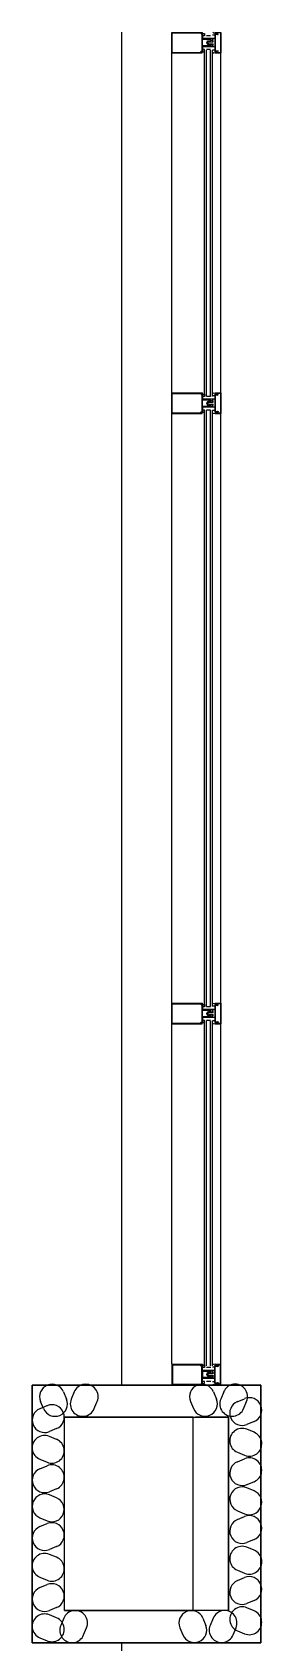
# Model space of a CAD drawing. Extents: x 11182 to 734459, y -1391328 to 152085.
# Drawn here: x 126295 to 127008, y -572659 to -567659 of the extents above; entities that cross this region are included whole.
import ezdxf

# ---------------------------------------------------------------- set-up
doc = ezdxf.new("R2010")
doc.units = 0
doc.header["$LTSCALE"] = 500
doc.header["$MEASUREMENT"] = 0
doc.layers.add('1_Wall_Exist', color=251, linetype='CONTINUOUS')

msp = doc.modelspace()

# ---------------------------------------------------------------- linework, layer by layer
at = {"layer": '1_Wall_Exist'}
for p, q in [((126573.4, -571858.5), (126573.4, -567658.5)), ((126728.5, -567722.9), (126728.5, -567659.4)), ((126728.5, -567659.4), (126823.7, -567659.4)), ((126730.1, -567661), (126819.6, -567661)), ((126730.1, -567721.3), (126730.1, -567661)), ((126821.7, -567663.1), (126830, -567663.1)), ((126821.7, -567664.7), (126822.1, -567664.7)), ((126823.7, -567661), (126821.9, -567661)), ((126822.1, -567664.7), (126822.1, -567717.6)), ((126823.7, -567661), (126823.7, -567659.4)), ((126823.7, -567663.1), (126823.7, -567678.5)), ((126830, -567669.8), (126823.7, -567669.8)), ((126861.8, -567678.5), (126823.7, -567678.5)), ((126849.9, -567681.6), (126823.7, -567681.6)), ((126823.7, -567700.9), (126823.7, -567681.6)), ((126830, -567663.1), (126830, -567669.8)), ((126849.1, -567669.8), (126836.3, -567669.8)), ((126843.1, -567688.2), (126856.5, -567688.2)), ((126843.1, -567694.4), (126856.5, -567694.4)), ((126843.7, -567697.9), (126849.9, -567697.9)), ((126843.9, -567685.2), (126849.9, -567685.2)), ((126849.9, -567681.6), (126849.9, -567685.2)), ((126849.9, -567700.9), (126849.9, -567697.9)), ((126861.8, -567668.2), (126855.4, -567668.2)), ((126856.5, -567681.6), (126856.5, -567678.5)), ((126856.5, -567688.2), (126856.5, -567685.2)), ((126856.5, -567697.9), (126856.5, -567694.4)), ((126861.8, -567663.1), (126861.8, -567719.2)), ((126861.8, -567663.1), (126863.4, -567663.1)), ((126864.3, -567661), (126863.3, -567659.4)), ((126863.3, -567659.4), (126880.9, -567659.4)), ((126863.4, -567663.4), (126863.4, -567663.1)), ((126863.4, -567663.4), (126870.6, -567664.9)), ((126863.4, -567665.1), (126863.4, -567717.2)), ((126863.4, -567665.2), (126870.1, -567666.1)), ((126879.3, -567661), (126864.3, -567661)), ((126865.3, -567663.3), (126864.4, -567661.3)), ((126873, -567664.3), (126864.4, -567661.3)), ((126865.3, -567663.3), (126870.6, -567664.6)), ((126870.1, -567666.1), (126873, -567665.6)), ((126870.6, -567664.9), (126870.6, -567664.6)), ((126873, -567665.6), (126873, -567664.3)), ((126879.3, -567661), (126879.3, -567721.3)), ((126880.9, -567659.4), (126880.9, -567722.9)), ((126728.4, -571793), (126728.4, -567718.3)), ((126728.5, -567722.9), (126823.3, -567722.9)), ((126730.1, -567721.3), (126818, -567721.3)), ((126820.1, -567717.6), (126822.1, -567717.6)), ((126820.1, -567719.2), (126830, -567719.2)), ((126820.3, -567721.3), (126823.3, -567721.3)), ((126823.3, -567722.9), (126823.3, -567721.3)), ((126849.9, -567700.9), (126823.7, -567700.9)), ((126823.7, -567703.9), (126823.7, -567719.2)), ((126861.8, -567703.9), (126823.7, -567703.9)), ((126830, -567712.5), (126823.7, -567712.5)), ((126829.6, -568789.1), (126829.6, -567714.4)), ((126830, -567719.2), (126830, -567712.5)), ((126836, -568789), (126836, -567714.4)), ((126849.1, -567712.5), (126836.3, -567712.5)), ((126848.7, -568789.2), (126848.7, -567714.4)), ((126854.9, -568789.2), (126854.9, -567714.4)), ((126861.8, -567714.1), (126855.4, -567714.1)), ((126856.5, -567700.9), (126856.5, -567703.9)), ((126861.8, -567719.2), (126863.4, -567719.2)), ((126864.3, -567721.3), (126863.3, -567722.9)), ((126863.3, -567722.9), (126880.9, -567722.9)), ((126863.4, -567717.2), (126865.1, -567716.9)), ((126863.4, -567718.9), (126870.6, -567717.4)), ((126863.4, -567718.9), (126863.4, -567719.2)), ((126864.3, -567721.3), (126879.3, -567721.3)), ((126873, -567718), (126864.4, -567721)), ((126865.3, -567719), (126864.4, -567721)), ((126865.1, -567716.9), (126870.1, -567716.2)), ((126865.3, -567719), (126870.6, -567717.7)), ((126870.1, -567716.2), (126873, -567716.7)), ((126870.6, -567717.4), (126870.6, -567717.7)), ((126873, -567716.7), (126873, -567718)), ((126880.9, -571793.2), (126880.8, -567718.3)), ((126728.5, -568842.2), (126728.5, -568778.7)), ((126728.5, -568778.7), (126823.7, -568778.7)), ((126730.1, -568780.3), (126819.6, -568780.3)), ((126730.1, -568840.6), (126730.1, -568780.3)), ((126821.7, -568782.4), (126830, -568782.4)), ((126821.7, -568784), (126822.1, -568784)), ((126823.7, -568780.3), (126821.9, -568780.3)), ((126822.1, -568784), (126822.1, -568836.9)), ((126823.7, -568780.3), (126823.7, -568778.7)), ((126823.7, -568782.4), (126823.7, -568797.8)), ((126830, -568789.1), (126823.7, -568789.1)), ((126861.8, -568797.8), (126823.7, -568797.8)), ((126830, -568782.4), (126830, -568789.1)), ((126849.1, -568789.1), (126836.3, -568789.1)), ((126861.8, -568787.5), (126855.4, -568787.5)), ((126856.5, -568800.9), (126856.5, -568797.8)), ((126861.8, -568782.4), (126861.8, -568838.5)), ((126861.8, -568782.4), (126863.4, -568782.4)), ((126864.3, -568780.3), (126863.3, -568778.7)), ((126863.3, -568778.7), (126880.9, -568778.7)), ((126863.4, -568782.7), (126863.4, -568782.4)), ((126863.4, -568782.7), (126870.6, -568784.2)), ((126863.4, -568784.4), (126863.4, -568836.5)), ((126863.4, -568784.5), (126870.1, -568785.4)), ((126879.3, -568780.3), (126864.3, -568780.3)), ((126865.3, -568782.6), (126864.4, -568780.6)), ((126873, -568783.6), (126864.4, -568780.6)), ((126865.3, -568782.6), (126870.6, -568783.9)), ((126870.1, -568785.4), (126873, -568784.9)), ((126870.6, -568784.2), (126870.6, -568783.9)), ((126873, -568784.9), (126873, -568783.6)), ((126879.3, -568780.3), (126879.3, -568840.6)), ((126880.9, -568778.7), (126880.9, -568842.2)), ((126728.5, -568842.2), (126823.3, -568842.2)), ((126730.1, -568840.6), (126818, -568840.6)), ((126820.1, -568836.9), (126822.1, -568836.9)), ((126820.1, -568838.5), (126830, -568838.5)), ((126820.3, -568840.6), (126823.3, -568840.6)), ((126823.3, -568842.2), (126823.3, -568840.6)), ((126849.9, -568800.9), (126823.7, -568800.9)), ((126823.7, -568820.2), (126823.7, -568800.9)), ((126849.9, -568820.2), (126823.7, -568820.2)), ((126823.7, -568823.2), (126823.7, -568838.5)), ((126861.8, -568823.2), (126823.7, -568823.2)), ((126830, -568831.8), (126823.7, -568831.8)), ((126829.6, -570683.6), (126829.6, -568831.5)), ((126830, -568838.5), (126830, -568831.8)), ((126836.1, -570683.6), (126836, -568831.6)), ((126849.1, -568831.8), (126836.3, -568831.8)), ((126843.1, -568807.5), (126856.5, -568807.5)), ((126843.1, -568813.7), (126856.5, -568813.7)), ((126843.7, -568817.2), (126849.9, -568817.2)), ((126843.9, -568804.5), (126849.9, -568804.5)), ((126848.6, -570683), (126848.7, -568831.6)), ((126849.9, -568800.9), (126849.9, -568804.5)), ((126849.9, -568820.2), (126849.9, -568817.2)), ((126855, -570683), (126854.9, -568831.8)), ((126861.8, -568833.4), (126855.4, -568833.4)), ((126856.5, -568807.5), (126856.5, -568804.5)), ((126856.5, -568817.2), (126856.5, -568813.7)), ((126856.5, -568820.2), (126856.5, -568823.2)), ((126861.8, -568838.5), (126863.4, -568838.5)), ((126864.3, -568840.6), (126863.3, -568842.2)), ((126863.3, -568842.2), (126880.9, -568842.2)), ((126863.4, -568836.5), (126865.1, -568836.2)), ((126863.4, -568838.2), (126870.6, -568836.7)), ((126863.4, -568838.2), (126863.4, -568838.5)), ((126864.3, -568840.6), (126879.3, -568840.6)), ((126873, -568837.3), (126864.4, -568840.3)), ((126865.3, -568838.3), (126864.4, -568840.3)), ((126865.1, -568836.2), (126870.1, -568835.5)), ((126865.3, -568838.3), (126870.6, -568837)), ((126870.1, -568835.5), (126873, -568836)), ((126870.6, -568836.7), (126870.6, -568837)), ((126873, -568836), (126873, -568837.3)), ((126728.5, -570737), (126728.5, -570673.5)), ((126728.5, -570673.5), (126823.7, -570673.5)), ((126730.1, -570675.1), (126819.6, -570675.1)), ((126730.1, -570735.4), (126730.1, -570675.1)), ((126821.7, -570677.2), (126830, -570677.2)), ((126821.7, -570678.8), (126822.1, -570678.8)), ((126823.7, -570675.1), (126821.9, -570675.1)), ((126822.1, -570678.8), (126822.1, -570731.7)), ((126823.7, -570675.1), (126823.7, -570673.5)), ((126823.7, -570677.2), (126823.7, -570692.6)), ((126830, -570683.9), (126823.7, -570683.9)), ((126861.8, -570692.6), (126823.7, -570692.6)), ((126849.9, -570695.7), (126823.7, -570695.7)), ((126823.7, -570715), (126823.7, -570695.7)), ((126830, -570677.2), (126830, -570683.9)), ((126849.1, -570683.9), (126836.3, -570683.9)), ((126843.9, -570699.3), (126849.9, -570699.3)), ((126849.9, -570695.7), (126849.9, -570699.3)), ((126861.8, -570682.3), (126855.4, -570682.3)), ((126856.5, -570695.7), (126856.5, -570692.6)), ((126856.5, -570702.3), (126856.5, -570699.3)), ((126861.8, -570677.2), (126861.8, -570733.3)), ((126861.8, -570677.2), (126863.4, -570677.2)), ((126864.3, -570675.1), (126863.3, -570673.5)), ((126863.3, -570673.5), (126880.9, -570673.5)), ((126863.4, -570677.5), (126863.4, -570677.2)), ((126863.4, -570677.5), (126870.6, -570679)), ((126863.4, -570679.2), (126863.4, -570731.3)), ((126863.4, -570679.3), (126870.1, -570680.2)), ((126879.3, -570675.1), (126864.3, -570675.1)), ((126865.3, -570677.4), (126864.4, -570675.4)), ((126873, -570678.4), (126864.4, -570675.4)), ((126865.3, -570677.4), (126870.6, -570678.7)), ((126870.1, -570680.2), (126873, -570679.7)), ((126870.6, -570679), (126870.6, -570678.7)), ((126873, -570679.7), (126873, -570678.4)), ((126879.3, -570675.1), (126879.3, -570735.4)), ((126880.9, -570673.5), (126880.9, -570737)), ((126728.5, -570737), (126823.3, -570737)), ((126730.1, -570735.4), (126818, -570735.4)), ((126820.1, -570731.7), (126822.1, -570731.7)), ((126820.1, -570733.3), (126830, -570733.3)), ((126820.3, -570735.4), (126823.3, -570735.4)), ((126823.3, -570737), (126823.3, -570735.4)), ((126849.9, -570715), (126823.7, -570715)), ((126823.7, -570718), (126823.7, -570733.3)), ((126861.8, -570718), (126823.7, -570718)), ((126830, -570726.6), (126823.7, -570726.6)), ((126829.6, -571798.9), (126829.6, -570725.9)), ((126830, -570733.3), (126830, -570726.6)), ((126836.1, -571799), (126836.1, -570726.5)), ((126849.1, -570726.6), (126836.3, -570726.6)), ((126843.1, -570702.3), (126856.5, -570702.3)), ((126843.1, -570708.5), (126856.5, -570708.5)), ((126843.7, -570712), (126849.9, -570712)), ((126848.6, -571799), (126848.6, -570727.7)), ((126849.9, -570715), (126849.9, -570712)), ((126855, -571799), (126855, -570727.7)), ((126861.8, -570728.2), (126855.4, -570728.2)), ((126856.5, -570712), (126856.5, -570708.5)), ((126856.5, -570715), (126856.5, -570718)), ((126861.8, -570733.3), (126863.4, -570733.3)), ((126864.3, -570735.4), (126863.3, -570737)), ((126863.3, -570737), (126880.9, -570737)), ((126863.4, -570731.3), (126865.1, -570731)), ((126863.4, -570733), (126870.6, -570731.5)), ((126863.4, -570733), (126863.4, -570733.3)), ((126864.3, -570735.4), (126879.3, -570735.4)), ((126873, -570732.1), (126864.4, -570735.1)), ((126865.3, -570733.1), (126864.4, -570735.1)), ((126865.1, -570731), (126870.1, -570730.3)), ((126865.3, -570733.1), (126870.6, -570731.8)), ((126870.1, -570730.3), (126873, -570730.8)), ((126870.6, -570731.5), (126870.6, -570731.8)), ((126873, -570730.8), (126873, -570732.1)), ((126728.5, -571794.1), (126823.5, -571794.1)), ((126728.5, -571794.1), (126728.5, -571857.6)), ((126728.7, -571794.1), (126728.7, -571857.6)), ((126730.1, -571795.7), (126818.2, -571795.7)), ((126730.1, -571795.7), (126730.1, -571856)), ((126730.3, -571795.7), (126730.3, -571856)), ((126820.1, -571797.8), (126830.2, -571797.8)), ((126820.1, -571799.4), (126822.3, -571799.4)), ((126820.3, -571795.7), (126823.5, -571795.7)), ((126822.1, -571852.3), (126822.1, -571799.4)), ((126822.3, -571852.3), (126822.3, -571799.4)), ((126823.3, -571794.1), (126823.3, -571795.7)), ((126823.5, -571794.1), (126823.5, -571795.7)), ((126823.7, -571813.1), (126823.7, -571797.8)), ((126823.9, -571813.1), (126823.9, -571797.8)), ((126830, -571797.8), (126830, -571804.5)), ((126830.2, -571797.8), (126830.2, -571804.5)), ((126861.8, -571797.8), (126863.4, -571797.8)), ((126861.8, -571853.9), (126861.8, -571797.8)), ((126862, -571797.8), (126863.6, -571797.8)), ((126862, -571853.9), (126862, -571797.8)), ((126863.3, -571794.1), (126881.1, -571794.1)), ((126864.3, -571795.7), (126863.3, -571794.1)), ((126863.4, -571798.1), (126863.4, -571797.8)), ((126863.4, -571798.1), (126870.8, -571799.6)), ((126863.4, -571851.9), (126863.4, -571799.8)), ((126863.4, -571799.8), (126865.1, -571800.1)), ((126864.5, -571795.7), (126863.5, -571794.1)), ((126863.6, -571798.1), (126863.6, -571797.8)), ((126863.6, -571851.9), (126863.6, -571799.8)), ((126863.6, -571799.8), (126865.3, -571800.1)), ((126864.3, -571795.7), (126879.5, -571795.7)), ((126865.3, -571798), (126864.4, -571796)), ((126873, -571799), (126864.4, -571796)), ((126865.5, -571798), (126864.6, -571796)), ((126873.2, -571799), (126864.6, -571796)), ((126865.3, -571798), (126870.8, -571799.3)), ((126870.6, -571799.6), (126870.6, -571799.3)), ((126870.8, -571799.6), (126870.8, -571799.3)), ((126873, -571800.3), (126873, -571799)), ((126873.2, -571800.3), (126873.2, -571799)), ((126879.3, -571856), (126879.3, -571795.7)), ((126879.5, -571856), (126879.5, -571795.7)), ((126880.9, -571857.6), (126880.9, -571794.1)), ((126881.1, -571857.6), (126881.1, -571794.1)), ((126830.2, -571804.5), (126823.7, -571804.5)), ((126862, -571813.1), (126823.7, -571813.1)), ((126850.1, -571816.1), (126823.7, -571816.1)), ((126823.7, -571816.1), (126823.7, -571835.4)), ((126850.1, -571835.4), (126823.7, -571835.4)), ((126823.7, -571853.9), (126823.7, -571838.5)), ((126862, -571838.5), (126823.7, -571838.5)), ((126830.2, -571847.2), (126823.7, -571847.2)), ((126823.9, -571816.1), (126823.9, -571835.4)), ((126823.9, -571853.9), (126823.9, -571838.5)), ((126830, -571853.9), (126830, -571847.2)), ((126830.2, -571853.9), (126830.2, -571847.2)), ((126849.3, -571804.5), (126836.3, -571804.5)), ((126849.3, -571847.2), (126836.3, -571847.2)), ((126843.1, -571822.6), (126856.7, -571822.6)), ((126843.1, -571828.8), (126856.7, -571828.8)), ((126843.7, -571819.1), (126850.1, -571819.1)), ((126843.9, -571831.8), (126850.1, -571831.8)), ((126849.9, -571816.1), (126849.9, -571819.1)), ((126849.9, -571835.4), (126849.9, -571831.8)), ((126850.1, -571816.1), (126850.1, -571819.1)), ((126850.1, -571835.4), (126850.1, -571831.8)), ((126862, -571802.9), (126855.4, -571802.9)), ((126862, -571848.8), (126855.4, -571848.8)), ((126856.5, -571816.1), (126856.5, -571813.1)), ((126856.5, -571819.1), (126856.5, -571822.6)), ((126856.5, -571828.8), (126856.5, -571831.8)), ((126856.5, -571835.4), (126856.5, -571838.5)), ((126856.7, -571816.1), (126856.7, -571813.1)), ((126856.7, -571819.1), (126856.7, -571822.6)), ((126856.7, -571828.8), (126856.7, -571831.8)), ((126856.7, -571835.4), (126856.7, -571838.5)), ((126865.1, -571800.1), (126870.3, -571800.8)), ((126870.1, -571800.8), (126873.2, -571800.3)), ((127005, -571858.3), (126294.8, -571858.5)), ((126294.8, -572658.5), (126295, -571858.4)), ((126294.8, -571858.5), (126294.8, -572658.5)), ((126295, -571858.4), (127004.8, -571858.4)), ((126392.2, -571879.9), (126401.5, -571902.3)), ((126425.5, -571879.9), (126416.3, -571902.2)), ((127004.8, -571858.3), (126573.4, -571858.5)), ((126728.5, -571857.6), (126823.9, -571857.6)), ((126730.1, -571856), (126819.8, -571856)), ((126819.5, -571856), (126819.6, -571856)), ((126821.7, -571852.3), (126822.3, -571852.3)), ((126821.7, -571853.9), (126830.2, -571853.9)), ((126823.7, -571856), (126821.9, -571856)), ((126823.9, -571856), (126822.1, -571856)), ((126823.7, -571856), (126823.7, -571857.6)), ((126823.9, -571856), (126823.9, -571857.6)), ((126857.8, -571879.7), (126867.1, -571902.1)), ((126861.8, -571853.9), (126863.6, -571853.9)), ((126864.3, -571856), (126863.3, -571857.6)), ((126863.3, -571857.6), (126881.1, -571857.6)), ((126863.4, -571851.8), (126870.3, -571850.9)), ((126863.4, -571853.6), (126870.8, -571852.1)), ((126863.4, -571853.6), (126863.4, -571853.9)), ((126864.5, -571856), (126863.5, -571857.6)), ((126863.6, -571853.6), (126863.6, -571853.9)), ((126879.5, -571856), (126864.3, -571856)), ((126873.2, -571852.7), (126864.4, -571855.7)), ((126865.3, -571853.7), (126864.4, -571855.7)), ((126865.5, -571853.7), (126864.6, -571855.7)), ((126865.3, -571853.7), (126870.6, -571852.4)), ((126865.5, -571853.7), (126870.8, -571852.4)), ((126870.1, -571850.9), (126873, -571851.4)), ((126870.3, -571850.9), (126873.2, -571851.4)), ((126870.6, -571852.1), (126870.6, -571852.4)), ((126870.8, -571852.1), (126870.8, -571852.4)), ((126873, -571851.4), (126873, -571852.7)), ((126873.2, -571851.4), (126873.2, -571852.7)), ((126889.7, -571879.8), (126880.4, -571902)), ((127004.8, -571858.4), (127004.9, -572658.4)), ((127004.8, -572658.5), (127004.8, -571858.5)), ((126319.6, -571930.9), (126341.8, -571921.6)), ((126330.3, -571931.7), (126321, -571909.4)), ((126487.4, -571931.7), (126494.9, -571913.8)), ((126494.9, -571913.8), (126496.7, -571909.5)), ((126786.5, -571909.4), (126795.8, -571931.8)), ((126931.9, -571910.2), (126954.2, -571900.9)), ((126951.2, -571932), (126960.4, -571909.8)), ((126370.6, -571993.8), (126348.2, -572003.1)), ((126394.9, -571958.3), (126905.1, -571958.2)), ((126794.9, -571958.3), (126394.9, -571958.3)), ((126394.9, -572558.3), (126394.9, -571958.3)), ((126794.9, -572558.3), (126794.9, -571958.3)), ((126904.8, -571958.5), (126802.4, -571958.5)), ((126904.8, -571958.5), (126904.8, -572558.5)), ((126904.9, -572558.2), (126905.1, -571958.2)), ((126984.2, -571972), (126961.8, -571981.3)), ((126984.2, -572005.2), (126961.9, -571996)), ((126370.6, -572027.1), (126348.3, -572017.9)), ((126318.8, -572089), (126340.9, -572098.3)), ((126932.4, -572067.2), (126954.5, -572076.5)), ((126932.4, -572096.5), (126954.7, -572087.3)), ((126318.8, -572118.3), (126341.1, -572109.1)), ((126370.5, -572180.4), (126348.2, -572189.7)), ((126370.5, -572208.7), (126348.3, -572199.5)), ((126984.1, -572158.5), (126961.8, -572167.8)), ((126984.1, -572186.9), (126961.9, -572177.7)), ((126932.4, -572249), (126954.7, -572258.3)), ((126318.8, -572270.8), (126341.1, -572280.1)), ((126318.8, -572298.1), (126341, -572288.8)), ((126932.4, -572276.2), (126954.6, -572267)), ((126984.2, -572338.2), (126961.8, -572347.5)), ((126370.6, -572360), (126348.2, -572369.3)), ((126370.6, -572393.3), (126348.3, -572384.1)), ((126984.2, -572371.5), (126961.9, -572362.2)), ((126932.4, -572433.4), (126954.6, -572442.7)), ((126318.8, -572455.3), (126341, -572464.5)), ((126318.8, -572487.5), (126341, -572478.1)), ((126932.4, -572465.6), (126954.6, -572456.3)), ((126370.6, -572549.4), (126348.2, -572558.7)), ((126984.2, -572527.6), (126961.8, -572536.9)), ((126370.5, -572581.3), (126348.4, -572572)), ((126392.7, -572582.4), (126383.4, -572604.7)), ((126904.9, -572558.2), (126394.9, -572558.3)), ((126394.9, -572558.3), (126794.9, -572558.3)), ((126904.8, -572558.5), (126802.4, -572558.5)), ((126825, -572582.2), (126834.3, -572604.6)), ((126856.9, -572582.3), (126847.6, -572604.5)), ((126984.1, -572559.5), (126962, -572550.2)), ((126318.8, -572643.3), (126341, -572652.5)), ((126454.6, -572634.2), (126463.9, -572612)), ((126753.7, -572611.9), (126763, -572634.3)), ((126919.1, -572634), (126928.3, -572611.8)), ((126932.4, -572621.4), (126954.6, -572630.6)), ((127004.9, -572658.4), (126294.8, -572658.5)), ((126294.8, -572658.5), (127004.8, -572658.5)), ((126573.6, -576858.5), (126573.6, -572658.5)), ((127004.9, -572658.4), (127004.8, -572658.5))]:
    msp.add_line(p, q, dxfattribs=at)
for centre, radius, start, end in [((126822, -567662.1), 2.62, 87.8789, 263.4181), ((126821.8, -567662.1), 1, 84.8056, 264.2894), ((126855.1, -567699.4), 2.05, 46.9749, 313.0251), ((126859.8, -567653.8), 6.6, 229.3045, 302.0054), ((126822, -568781.4), 2.62, 87.8789, 263.4181), ((126821.8, -568781.4), 1, 84.8056, 264.2894), ((126859.8, -568773.1), 6.6, 229.3045, 302.0054), ((126855.1, -568818.7), 2.05, 46.9749, 313.0251), ((126822, -570676.2), 2.62, 87.8789, 263.4181), ((126821.8, -570676.2), 1, 84.8056, 264.2894), ((126859.8, -570667.9), 6.6, 229.3045, 302.0054), ((126855.1, -570713.5), 2.05, 46.9749, 313.0251), ((126855.1, -571817.6), 2.05, 46.9749, 313.0251), ((126855.3, -571817.6), 2.05, 46.9749, 313.0251), ((126356.6, -571894.7), 38.6, 22.5741, 202.4368), ((126461.1, -571894.6), 38.6, 337.2888, 157.5632), ((126822.2, -571894.6), 38.6, 22.7112, 202.5172), ((126822, -571854.9), 2.62, 96.5819, 272.1211), ((126822.2, -571854.9), 2.62, 96.5819, 272.1211), ((126821.8, -571854.9), 1, 95.7106, 275.1944), ((126822, -571854.9), 1, 95.7106, 275.1944), ((126859.8, -571863.2), 6.6, 57.9946, 130.6955), ((126860, -571863.2), 6.6, 57.9946, 130.6955), ((126925.3, -571894.4), 38.6, 337.2888, 157.7009), ((126969.3, -571936.4), 38.6, 292.7112, 112.3801), ((126333.5, -571967.5), 38.6, 112.5741, 292.4368), ((126365.9, -571917), 38.5, 202.4368, 22.4368), ((126355.8, -571958.2), 38.6, 292.5741, 112.5741), ((126451.8, -571917.1), 38.5, 157.2313, 337.7009), ((126831.5, -571916.8), 38.6, 202.5741, 22.4368), ((126916, -571916.9), 38.6, 157.2888, 337.7572), ((126947.1, -571945.6), 38.6, 112.5741, 292.3801), ((126947, -572031.6), 38.6, 67.2888, 247.7009), ((126333.4, -572053.4), 38.5, 67.2313, 247.7009), ((126355.8, -572062.7), 38.6, 247.2888, 67.4259), ((126969.4, -572040.9), 38.6, 247.2888, 67.4828), ((126947.1, -572132.1), 38.5, 112.4368, 292.3801), ((126969.5, -572122.9), 38.5, 292.2991, 112.5741), ((126333.6, -572154), 38.6, 112.5172, 292.2428), ((126355.9, -572144.7), 38.6, 292.2428, 112.5741), ((126333.6, -572235.2), 38.6, 67.6199, 247.4259), ((126947.2, -572213.4), 38.6, 67.6199, 247.4259), ((126969.3, -572222.6), 38.6, 247.7572, 67.4828), ((126355.7, -572244.4), 38.6, 247.7572, 67.4828), ((126333.5, -572333.7), 38.5, 112.4368, 292.4368), ((126355.8, -572324.4), 38.6, 292.5741, 112.5741), ((126947.1, -572311.8), 38.5, 112.4368, 292.3801), ((126969.4, -572302.6), 38.6, 292.5741, 112.5741), ((126333.4, -572419.6), 38.5, 67.2313, 247.7572), ((126355.9, -572428.9), 38.6, 247.2888, 67.5632), ((126947, -572397.8), 38.6, 67.2888, 247.7009), ((126969.5, -572407.1), 38.6, 247.2888, 67.5632), ((126333.5, -572523.1), 38.5, 112.4368, 292.4368), ((126355.8, -572513.8), 38.6, 292.5741, 112.5172), ((126947.2, -572501.2), 38.6, 112.5741, 292.2428), ((126969.4, -572492), 38.6, 292.5741, 112.5172), ((126947.1, -572585.8), 38.6, 67.2888, 247.5632), ((126333.5, -572607.6), 38.6, 67.2888, 247.6199), ((126355.9, -572616.9), 38.6, 247.2888, 67.7009), ((126428.3, -572597.1), 38.6, 337.2888, 157.5632), ((126789.4, -572597.1), 38.6, 22.7112, 202.5172), ((126892.5, -572596.9), 38.5, 337.2313, 157.7009), ((126969.5, -572595.1), 38.5, 247.2313, 67.7009), ((126419, -572619.6), 38.6, 157.2888, 337.7009), ((126798.6, -572619.3), 38.6, 202.5741, 22.3801), ((126883.2, -572619.4), 38.6, 157.2888, 337.7572)]:
    msp.add_arc(centre, radius, start, end, dxfattribs=at)
at = {"layer": '1_Wall_Exist', "extrusion": (0, 0, -1)}
for centre, radius, start, end in [((-126843.7, -567691.5), 6.3, 270, 91.8183), ((-126843.8, -567691.3), 3.18, 282.7244, 77.2756), ((-126855.3, -567683.4), 2.16, 236.3099, 123.6901), ((-126820.4, -567720.2), 2.62, 267.8789, 83.4181), ((-126820.2, -567720.2), 1, 264.8056, 84.2894), ((-126859.8, -567728.5), 6.6, 49.3045, 122.0054), ((-126820.4, -568839.5), 2.62, 267.8789, 83.4181), ((-126820.2, -568839.5), 1, 264.8056, 84.2894), ((-126843.7, -568810.8), 6.3, 270, 91.8183), ((-126843.8, -568810.6), 3.18, 282.7244, 77.2756), ((-126855.3, -568802.7), 2.16, 236.3099, 123.6901), ((-126859.8, -568847.8), 6.6, 49.3045, 122.0054), ((-126843.7, -570705.6), 6.3, 270, 91.8183), ((-126855.3, -570697.5), 2.16, 236.3099, 123.6901), ((-126820.4, -570734.3), 2.62, 267.8789, 83.4181), ((-126820.2, -570734.3), 1, 264.8056, 84.2894), ((-126843.8, -570705.4), 3.18, 282.7244, 77.2756), ((-126859.8, -570742.6), 6.6, 49.3045, 122.0054), ((-126820.4, -571796.8), 2.62, 276.5819, 92.1211), ((-126820.6, -571796.8), 2.62, 276.5819, 92.1211), ((-126820.2, -571796.8), 1, 275.7106, 95.1944), ((-126820.4, -571796.8), 1, 275.7106, 95.1944), ((-126859.8, -571788.5), 6.6, 237.9946, 310.6955), ((-126860, -571788.5), 6.6, 237.9946, 310.6955), ((-126843.7, -571825.5), 6.3, 268.1817, 90), ((-126843.9, -571825.5), 6.3, 268.1817, 90), ((-126843.8, -571825.7), 3.18, 282.7244, 77.2756), ((-126844, -571825.7), 3.18, 282.7244, 77.2756), ((-126855.3, -571833.6), 2.16, 236.3099, 123.6901), ((-126855.5, -571833.6), 2.16, 236.3099, 123.6901)]:
    msp.add_arc(centre, radius, start, end, dxfattribs=at)

doc.saveas('drawing.dxf')
